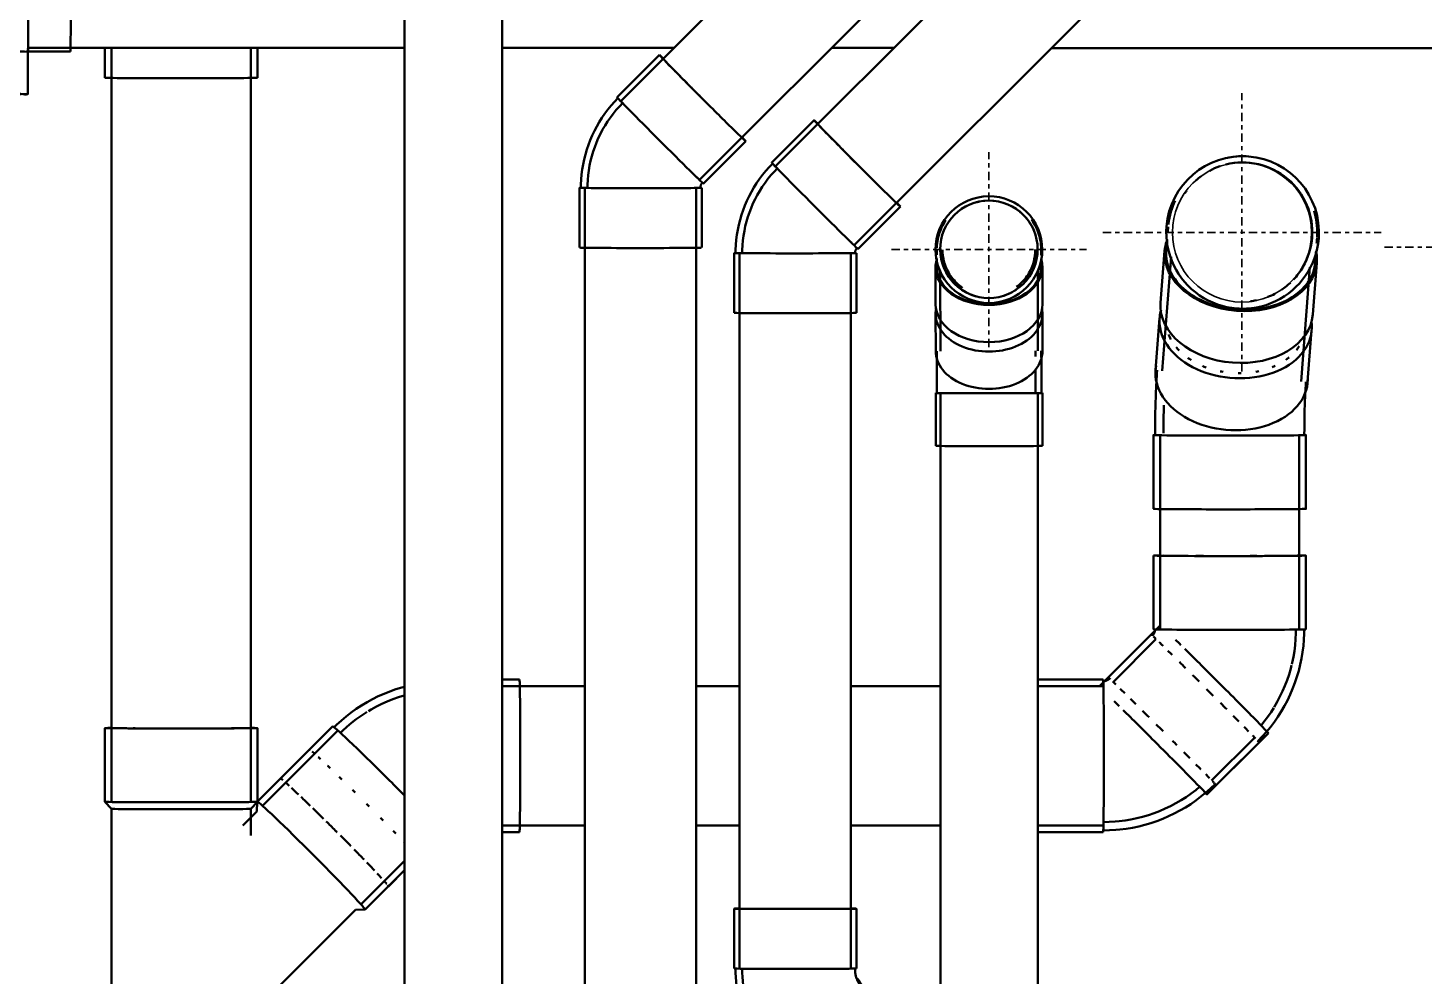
# Model space of a CAD drawing. Header units: millimetres. Extents: x -108050 to 96605, y 58136 to 140997.
# Drawn here: x 23446 to 25452, y 83459 to 84821 of the extents above; entities that cross this region are included whole.
import ezdxf

# ---------------------------------------------------------------- set-up
doc = ezdxf.new("R2010")
doc.units = ezdxf.units.MM
doc.linetypes.add('Center', pattern=[29.999999, 12, -6, 6, -6])
doc.layers.add('P-PIPE', color=3, linetype='Continuous', lineweight=50)
doc.layers.add('P-PIPE-CNTR', color=3, linetype='Center', lineweight=35)

# ---------------------------------------------------------------- blocks, each defined once
blk = doc.blocks.new('DSC_uPVC_Elbow_TienPhong - Standard-2073721-HẦM')
at = {"layer": 'P-PIPE'}
for p, q in [((24575.8, 84688.4), (24515, 84627.6)), ((24639, 84503.6), (24699.8, 84564.4)), ((24461.1, 84497.6), (24461.1, 84411.6)), ((24636.5, 84411.6), (24636.5, 84497.6))]:
    blk.add_line(p, q, dxfattribs=at)
at = {"layer": 'P-PIPE', "flags": 128}
for points in [[(24516.3, 84626.2), (24511.3, 84621), (24506.5, 84615.5), (24501.9, 84609.9), (24497.5, 84604.1), (24493.3, 84598.1), (24489.4, 84592), (24485.8, 84585.7), (24482.4, 84579.2), (24479.3, 84572.7), (24476.4, 84566), (24473.8, 84559.2), (24471.5, 84552.3), (24469.4, 84545.3), (24467.6, 84538.2), (24466.2, 84531.1), (24465, 84523.9), (24464, 84516.7), (24463.4, 84509.4), (24463.1, 84502.2), (24463, 84497.6)], [(24523.1, 84619.4), (24518.4, 84614.5), (24513.8, 84609.3), (24509.4, 84604), (24505.3, 84598.5), (24501.4, 84592.8), (24497.7, 84587), (24494.2, 84581), (24491, 84574.9), (24488, 84568.7), (24485.3, 84562.3), (24482.8, 84555.9), (24480.6, 84549.4), (24478.7, 84542.8), (24477, 84536.1), (24475.6, 84529.3), (24474.5, 84522.5), (24473.6, 84515.7), (24473, 84508.8), (24472.7, 84501.9), (24472.7, 84497.6)], [(24634.6, 84497.6), (24634.6, 84498), (24634.6, 84498.4), (24634.7, 84498.8), (24634.7, 84499.2), (24634.8, 84499.6), (24634.9, 84500), (24635, 84500.4), (24635.1, 84500.8), (24635.3, 84501.2), (24635.4, 84501.6), (24635.6, 84502), (24635.8, 84502.4), (24636, 84502.7), (24636.2, 84503.1), (24636.4, 84503.4), (24636.6, 84503.8), (24636.9, 84504.1), (24637.2, 84504.4), (24637.5, 84504.7), (24637.6, 84504.9)]]:
    blk.add_lwpolyline(points, dxfattribs=at)
at = {"layer": 'P-PIPE'}
for centre, major_axis, ratio, start_param, end_param in [((24637.8, 84626.4), (-62, 62), 0.01, 5.880636, 7.851053), ((24637.4, 84626.8), (-56.6, 56.6), 0.01, 6.280257, 6.803855), ((24637.4, 84626.8), (-56.6, 56.6), 0.01, 0.534829, 0.782469), ((24637.4, 84626.8), (-56.6, 56.6), 0.01, 0.794086, 1.044269), ((24637.4, 84626.8), (-56.6, 56.6), 0.01, 1.054741, 1.306068), ((24637.4, 84626.8), (-56.6, 56.6), 0.01, 1.316115, 1.567868), ((24577, 84565.6), (-62, 62), 0.01, 6.280257, 7.851053), ((24577, 84565.6), (-60.7, 60.7), 0.01, 0.473102, 0.55147), ((24637.8, 84626.4), (-62, 62), 0.01, 1.567868, 3.138664), ((24577, 84565.6), (-62, 62), 0.01, 1.567868, 3.138664), ((24637.8, 84626.4), (-62, 62), 0.01, 3.141593, 3.544248), ((24577, 84565.6), (-60.7, 60.7), 0.01, 2.584265, 2.627685), ((24548.8, 84497.6), (-87.7, 0), 0.005, 6.17507, 7.84484), ((24548.8, 84497.6), (85.8, 0), 0.005, 3.141593, 3.31725), ((24548.8, 84497.6), (-87.7, 0), 0.005, 1.561655, 3.132451), ((24548.8, 84497.6), (85.8, 0), 0.005, 6.089244, 6.274044), ((24548.8, 84497.6), (87.7, 0), 0.005, 0, 0.173569), ((24548.8, 84411.6), (-87.7, 0), 0.005, 6.274044, 7.84484), ((24548.8, 84411.6), (-87.7, 0), 0.005, 1.561655, 3.132451)]:
    blk.add_ellipse(centre, major_axis=major_axis, ratio=ratio, start_param=start_param, end_param=end_param, dxfattribs=at)
blk = doc.blocks.new('DSC_uPVC_Elbow_TienPhong - Standard-2073728-HẦM')
at = {"layer": 'P-PIPE'}
for p, q in [((24461.1, 83555.6), (24461.1, 83469.6)), ((24636.5, 83469.6), (24636.5, 83555.6)), ((24683, 83391.4), (24640.3, 83452.1)), ((24496.9, 83351.2), (24539.6, 83290.5))]:
    blk.add_line(p, q, dxfattribs=at)
at = {"layer": 'P-PIPE', "flags": 128}
for points in [[(24463, 83469.6), (24463.1, 83463.3), (24463.4, 83457.1), (24463.8, 83450.8), (24464.4, 83444.6), (24465.2, 83438.3), (24466.2, 83432.1), (24467.4, 83425.9), (24468.7, 83419.8), (24470.3, 83413.7), (24472, 83407.6), (24473.9, 83401.5), (24476, 83395.6), (24478.2, 83389.6), (24480.7, 83383.7), (24483.4, 83377.9), (24486.3, 83372.2), (24489.4, 83366.5), (24492.7, 83360.9), (24496.3, 83355.5), (24498.4, 83352.3)], [(24472.7, 83469.6), (24472.7, 83463.6), (24473, 83457.6), (24473.4, 83451.6), (24474, 83445.6), (24474.8, 83439.7), (24475.7, 83433.8), (24476.8, 83427.8), (24478.1, 83422), (24479.6, 83416.1), (24481.2, 83410.3), (24483, 83404.6), (24485, 83398.9), (24487.2, 83393.2), (24489.5, 83387.6), (24492.1, 83382.1), (24494.8, 83376.7), (24497.8, 83371.3), (24500.9, 83366), (24504.2, 83360.8), (24506.3, 83357.8)], [(24638.8, 83451), (24638.7, 83451.1), (24638.5, 83451.3), (24638.3, 83451.7), (24638.1, 83452.2), (24637.8, 83452.7), (24637.5, 83453.4), (24637.2, 83454.2), (24636.9, 83455), (24636.6, 83456), (24636.2, 83457), (24635.9, 83458.1), (24635.7, 83459.3), (24635.4, 83460.5), (24635.2, 83461.8), (24635, 83463.1), (24634.8, 83464.5), (24634.7, 83465.9), (24634.6, 83467.3), (24634.6, 83468.7), (24634.6, 83469.6)]]:
    blk.add_lwpolyline(points, dxfattribs=at)
at = {"layer": 'P-PIPE'}
for centre, major_axis, ratio, start_param, end_param in [((24548.8, 83555.6), (87.7, 0), 0.005, 2.731966, 3.141593), ((24548.8, 83555.6), (87.7, 0), 0.005, 3.146586, 5.50278), ((24548.8, 83555.6), (80, 0), 0.005, 3.146586, 3.275003), ((24548.8, 83555.6), (80, 0), 0.005, 3.408385, 3.536803), ((24548.8, 83555.6), (80, 0), 0.005, 3.670185, 3.798602), ((24548.8, 83555.6), (80, 0), 0.005, 5.50278, 5.631198), ((24548.8, 83555.6), (87.7, 0), 0.005, 5.50278, 6.692465), ((24548.8, 83555.6), (80, 0), 0.005, 5.76458, 5.892997), ((24548.8, 83555.6), (80, 0), 0.005, 6.026379, 6.283185), ((24548.8, 83469.6), (87.7, 0), 0.005, 3.146586, 5.50278), ((24548.8, 83469.6), (87.7, 0), 0.005, 5.50278, 6.288178), ((24568.6, 83401.6), (71.7, 50.5), 0.505132, 5.330097, 6.413021), ((24568.6, 83401.6), (70.2, 49.4), 0.505132, 3.759301, 6.346495), ((24568.6, 83401.6), (71.7, 50.5), 0.505132, 2.912827, 5.330097), ((24611.3, 83340.9), (71.7, 50.5), 0.505132, 5.330097, 6.377295), ((24568.6, 83401.6), (70.2, 49.4), 0.505132, 3.026599, 3.759301), ((24611.3, 83340.9), (71.7, 50.5), 0.505132, 3.099088, 5.330097)]:
    blk.add_ellipse(centre, major_axis=major_axis, ratio=ratio, start_param=start_param, end_param=end_param, dxfattribs=at)
blk = doc.blocks.new('DSC_uPVC_Elbow_TienPhong - Standard-2073730-HẦM')
at = {"layer": 'P-PIPE'}
for p, q in [((25063.2, 84063), (25063.2, 83957)), ((25282.4, 83957), (25282.4, 84063)), ((25060.1, 83949.5), (24985.2, 83874.6)), ((25140.2, 83719.6), (25215.1, 83794.5))]:
    blk.add_line(p, q, dxfattribs=at)
at = {"layer": 'P-PIPE', "flags": 128}
for points in [[(25065.6, 83957), (25065.6, 83956.5), (25065.6, 83956), (25065.5, 83955.5), (25065.5, 83954.9), (25065.4, 83954.4), (25065.3, 83953.9), (25065.1, 83953.4), (25065, 83952.9), (25064.8, 83952.4), (25064.6, 83952), (25064.4, 83951.5), (25064.2, 83951), (25063.9, 83950.6), (25063.6, 83950.1), (25063.4, 83949.7), (25063.1, 83949.2), (25062.7, 83948.8), (25062.4, 83948.4), (25062.1, 83948.1), (25061.8, 83947.8)], [(25213.4, 83796.2), (25219.7, 83802.8), (25225.8, 83809.6), (25231.5, 83816.6), (25237, 83823.9), (25242.2, 83831.4), (25247, 83839), (25251.6, 83846.9), (25255.8, 83854.9), (25259.8, 83863.2), (25263.3, 83871.5), (25266.6, 83880), (25269.5, 83888.6), (25272.1, 83897.4), (25274.3, 83906.2), (25276.1, 83915.1), (25277.6, 83924), (25278.8, 83933.1), (25279.5, 83942.1), (25280, 83951.2), (25280, 83957)], [(25262.1, 83906.9), (25262.6, 83908.9), (25264.3, 83917.3), (25265.8, 83925.8), (25266.8, 83934.3), (25267.6, 83942.9), (25268, 83951.5), (25268, 83956.6)], [(25236.8, 83845.3), (25241.1, 83852.7), (25245.1, 83860.3), (25248.8, 83868.1), (25252.2, 83876), (25255.3, 83884.1), (25258.1, 83892.2), (25260.5, 83900.5), (25261.7, 83905.4)], [(25217.9, 83819), (25222.1, 83824), (25227.3, 83830.9), (25232.2, 83838), (25236.2, 83844.4)]]:
    blk.add_lwpolyline(points, dxfattribs=at)
at = {"layer": 'P-PIPE'}
for centre, major_axis, ratio, start_param, end_param in [((25172.8, 84063), (109.6, 0), 0.007, 2.73881, 3.141593), ((25172.8, 84063), (109.6, 0), 0.007, 3.15966, 4.730456), ((25172.8, 84063), (100, 0), 0.007, 3.15966, 3.281577), ((25172.8, 84063), (100, 0), 0.007, 3.421459, 3.543377), ((25172.8, 84063), (100, 0), 0.007, 3.683259, 3.805176), ((25172.8, 84063), (100, 0), 0.007, 3.945058, 4.066976), ((25172.8, 84063), (100, 0), 0.007, 4.206858, 4.328775), ((25172.8, 84063), (100, 0), 0.007, 4.468657, 4.590574), ((25172.8, 84063), (100, 0), 0.007, 4.730456, 4.852374), ((25172.8, 84063), (109.6, 0), 0.007, 4.730456, 6.685319), ((25172.8, 84063), (100, 0), 0.007, 4.974602, 5.114173), ((25172.8, 84063), (100, 0), 0.007, 5.23703, 5.375973), ((25172.8, 84063), (100, 0), 0.007, 5.499624, 5.637772), ((25172.8, 84063), (100, 0), 0.007, 5.777654, 5.899571), ((25172.8, 84063), (100, 0), 0.007, 6.039453, 6.283185), ((25137.6, 83872), (-77.5, 77.5), 0.007827, 6.140234, 6.265461), ((25172.8, 83957), (109.6, 0), 0.007, 3.15966, 4.730456), ((25137.6, 83872), (-77.5, 77.5), 0.007827, 5.878434, 6.003661), ((25137.6, 83872), (-77.5, 77.5), 0.007827, 5.616635, 5.741862), ((25172.8, 83957), (109.6, 0), 0.007, 4.730456, 6.301253), ((25137.6, 83872), (-77.5, 77.5), 0.007827, 5.379251, 5.480063), ((25137.6, 83872), (-77.5, 77.5), 0.007827, 5.093036, 5.218263), ((25137.6, 83872), (-77.5, 77.5), 0.007827, 4.831237, 4.956464), ((25137.6, 83872), (-77.5, 77.5), 0.007827, 4.569437, 4.694664), ((25062.7, 83797.1), (-77.5, 77.5), 0.007827, 5.396065, 5.528272), ((25062.7, 83797.1), (-77.5, 77.5), 0.007827, 4.694664, 5.307639), ((25137.6, 83872), (-77.5, 77.5), 0.007827, 4.307638, 4.432865), ((25137.6, 83872), (-77.5, 77.5), 0.007827, 4.045838, 4.171066), ((25137.6, 83872), (-77.5, 77.5), 0.007827, 3.784039, 3.909266), ((25137.6, 83872), (-77.5, 77.5), 0.007827, 3.52224, 3.647467), ((25137.6, 83872), (-77.5, 77.5), 0.007827, 3.141593, 3.385667), ((25062.7, 83797.1), (-77.5, 77.5), 0.007827, 2.862069, 4.694664)]:
    blk.add_ellipse(centre, major_axis=major_axis, ratio=ratio, start_param=start_param, end_param=end_param, dxfattribs=at)
blk = doc.blocks.new('DSC_uPVC_Elbow_TienPhong - Standard-2073731-HẦM')
at = {"layer": 'P-PIPE'}
for p, q in [((25073.5, 83962.8), (24998.5, 83887.9)), ((24991, 83884.8), (24897.3, 83884.8)), ((25153.5, 83732.9), (25228.5, 83807.8)), ((24897.3, 83665.6), (24991, 83665.6))]:
    blk.add_line(p, q, dxfattribs=at)
at = {"layer": 'P-PIPE', "flags": 128}
for points in [[(24992.4, 83882.5), (24991.9, 83882.4), (24991.3, 83882.4), (24991, 83882.4)], [(25000.2, 83886.2), (24999.8, 83885.8), (24999.4, 83885.5), (24999, 83885.2), (24998.6, 83884.8), (24998.2, 83884.5), (24997.7, 83884.3), (24997.3, 83884), (24996.8, 83883.8), (24996.4, 83883.5), (24995.9, 83883.3), (24995.4, 83883.1), (24994.9, 83883), (24994.4, 83882.8), (24993.9, 83882.7), (24993.4, 83882.6), (24992.9, 83882.5), (24992.4, 83882.5)], [(25013.9, 83681.2), (25022.5, 83682.3), (25031, 83683.7), (25039.4, 83685.5), (25047.7, 83687.6), (25056, 83690), (25064.2, 83692.8), (25072.2, 83695.9), (25080.1, 83699.3), (25087.9, 83703), (25095.5, 83707), (25103, 83711.4), (25110.2, 83716), (25117.3, 83720.9), (25124.2, 83726.1), (25129.7, 83730.6)], [(25015.2, 83669.3), (25024.2, 83670.4), (25033.2, 83671.9), (25042.1, 83673.8), (25050.9, 83676), (25059.6, 83678.6), (25068.2, 83681.5), (25076.7, 83684.8), (25085.1, 83688.4), (25093.3, 83692.3), (25101.3, 83696.5), (25109.2, 83701.1), (25116.9, 83706), (25124.4, 83711.2), (25131.6, 83716.7), (25138.6, 83722.4), (25145.4, 83728.5), (25151.8, 83734.6)], [(24991.5, 83680), (24999.6, 83680.2), (25008.2, 83680.7), (25013.9, 83681.2)], [(24991, 83668), (25000.1, 83668.2), (25009.2, 83668.7), (25015.2, 83669.3)]]:
    blk.add_lwpolyline(points, dxfattribs=at)
at = {"layer": 'P-PIPE'}
for centre, major_axis, ratio, start_param, end_param in [((25151, 83885.3), (-77.5, 77.5), 0.007827, 5.390818, 5.524903), ((25151, 83885.3), (-77.5, 77.5), 0.007827, 4.706075, 5.301286), ((24991, 83775.2), (0, 109.6), 0.01, 4.713459, 6.283185), ((25076, 83810.4), (-77.5, 77.5), 0.007827, 6.015072, 6.140299), ((25076, 83810.4), (-77.5, 77.5), 0.007827, 5.753272, 5.878499), ((25151, 83885.3), (-77.5, 77.5), 0.007827, 3.135278, 4.706075), ((25076, 83810.4), (-77.5, 77.5), 0.007827, 5.491473, 5.6167), ((25076, 83810.4), (-77.5, 77.5), 0.007827, 5.229673, 5.348995), ((25076, 83810.4), (-77.5, 77.5), 0.007827, 4.967874, 5.093101), ((25076, 83810.4), (-77.5, 77.5), 0.007827, 4.706075, 4.831302), ((25076, 83810.4), (-77.5, 77.5), 0.007827, 4.444275, 4.530344), ((25076, 83810.4), (-77.5, 77.5), 0.007827, 4.182476, 4.307703), ((24991, 83775.2), (0, 109.6), 0.01, 3.142662, 4.713459), ((25076, 83810.4), (-77.5, 77.5), 0.007827, 3.920677, 4.045904), ((25076, 83810.4), (-77.5, 77.5), 0.007827, 3.658877, 3.784104), ((25076, 83810.4), (-77.5, 77.5), 0.007827, 3.397078, 3.522305), ((25076, 83810.4), (-77.5, 77.5), 0.007827, 3.135278, 3.374877)]:
    blk.add_ellipse(centre, major_axis=major_axis, ratio=ratio, start_param=start_param, end_param=end_param, dxfattribs=at)
blk = doc.blocks.new('DSC_uPVC_Elbow_TienPhong - Standard-2073732-HẦM')
at = {"layer": 'P-PIPE'}
for p, q in [((24353.6, 84782.3), (24292.8, 84721.5)), ((24416.8, 84597.5), (24477.6, 84658.3)), ((24238.9, 84591.4), (24238.9, 84505.4)), ((24414.3, 84505.4), (24414.3, 84591.4))]:
    blk.add_line(p, q, dxfattribs=at)
at = {"layer": 'P-PIPE', "flags": 128}
for points in [[(24294.1, 84720.1), (24289.1, 84714.9), (24284.3, 84709.4), (24279.7, 84703.8), (24275.3, 84698), (24271.1, 84692), (24267.2, 84685.8), (24263.6, 84679.5), (24260.2, 84673.1), (24257.1, 84666.5), (24254.2, 84659.8), (24251.6, 84653.1), (24249.3, 84646.2), (24247.2, 84639.2), (24245.4, 84632.1), (24244, 84625), (24242.8, 84617.8), (24241.8, 84610.6), (24241.2, 84603.3), (24240.9, 84596.1), (24240.8, 84591.4)], [(24300.9, 84713.3), (24296.2, 84708.3), (24291.6, 84703.2), (24287.2, 84697.8), (24283.1, 84692.3), (24279.2, 84686.7), (24275.5, 84680.9), (24272, 84674.9), (24268.8, 84668.8), (24265.8, 84662.6), (24263.1, 84656.2), (24260.6, 84649.8), (24258.4, 84643.3), (24256.5, 84636.6), (24254.8, 84630), (24253.4, 84623.2), (24252.3, 84616.4), (24251.4, 84609.6), (24250.8, 84602.7), (24250.5, 84595.8), (24250.5, 84591.4)], [(24412.4, 84591.4), (24412.4, 84591.9), (24412.4, 84592.3), (24412.5, 84592.7), (24412.5, 84593.1), (24412.6, 84593.5), (24412.7, 84593.9), (24412.8, 84594.3), (24412.9, 84594.7), (24413.1, 84595.1), (24413.2, 84595.5), (24413.4, 84595.9), (24413.6, 84596.3), (24413.8, 84596.6), (24414, 84597), (24414.2, 84597.3), (24414.4, 84597.7), (24414.7, 84598), (24415, 84598.3), (24415.3, 84598.6), (24415.4, 84598.8)]]:
    blk.add_lwpolyline(points, dxfattribs=at)
at = {"layer": 'P-PIPE'}
for centre, major_axis, ratio, start_param, end_param in [((24415.6, 84720.3), (-62, 62), 0.01, 0, 1.570706), ((24415.6, 84720.3), (-62, 62), 0.01, 5.880595, 6.283095), ((24415.2, 84720.7), (-56.6, 56.6), 0.01, 0, 0.523509), ((24415.2, 84720.7), (-56.6, 56.6), 0.01, 0.535283, 0.785308), ((24415.2, 84720.7), (-56.6, 56.6), 0.01, 0.794366, 1.047108), ((24415.2, 84720.7), (-56.6, 56.6), 0.01, 1.054901, 1.308907), ((24354.8, 84659.5), (-62, 62), 0.01, 0, 1.570706), ((24415.2, 84720.7), (-56.6, 56.6), 0.01, 1.316178, 1.570706), ((24415.6, 84720.3), (-62, 62), 0.01, 1.570706, 3.141503), ((24354.8, 84659.5), (-60.7, 60.7), 0.01, 0.476283, 0.554309), ((24415.6, 84720.3), (-62, 62), 0.01, 3.141593, 3.544186), ((24354.8, 84659.5), (-62, 62), 0.01, 1.570706, 3.141503), ((24354.8, 84659.5), (-60.7, 60.7), 0.01, 2.587104, 2.664971), ((24326.6, 84591.4), (-87.7, 0), 0.007007, 6.177077, 7.846847), ((24326.6, 84591.4), (-85.8, 0), 0.007007, 0, 0.362465), ((24326.6, 84591.4), (-87.7, 0), 0.007007, 1.563662, 3.134458), ((24326.6, 84591.4), (-85.8, 0), 0.007007, 2.764859, 3.134458), ((24326.6, 84591.4), (-87.7, 0), 0.007007, 3.141593, 3.313158), ((24326.6, 84505.4), (-87.7, 0), 0.007007, 6.276051, 7.846847), ((24326.6, 84505.4), (-87.7, 0), 0.007007, 1.563662, 3.134458)]:
    blk.add_ellipse(centre, major_axis=major_axis, ratio=ratio, start_param=start_param, end_param=end_param, dxfattribs=at)
blk = doc.blocks.new('DSC_uPVC_Elbow_TienPhong - Standard-2073733-HẦM')
at = {"layer": 'P-PIPE'}
for p, q in [((24750.4, 84410.2), (24750.5, 84356.7)), ((24903.9, 84357), (24903.8, 84410.5)), ((24750.6, 84296.6), (24750.6, 84220.6)), ((24904, 84220.6), (24904, 84296.6))]:
    blk.add_line(p, q, dxfattribs=at)
at = {"layer": 'P-PIPE', "flags": 128}
for points in [[(24752.2, 84356.7), (24752.2, 84354.2), (24752.2, 84351.7), (24752.2, 84349), (24752.2, 84346.3), (24752.2, 84343.5), (24752.2, 84340.6), (24752.2, 84337.7), (24752.2, 84334.6), (24752.2, 84331.6), (24752.2, 84328.4), (24752.2, 84325.2), (24752.2, 84322), (24752.2, 84318.7), (24752.2, 84315.4), (24752.2, 84312), (24752.2, 84308.7), (24752.2, 84305.3), (24752.2, 84301.9), (24752.2, 84298.4), (24752.2, 84296.6)], [(24893.9, 84356.9), (24893.9, 84354.5), (24893.9, 84351.9), (24893.9, 84349.2)], [(24902.2, 84356.9), (24902.2, 84354.5), (24902.2, 84351.9), (24902.2, 84349.2), (24902.3, 84346.5), (24902.3, 84343.7), (24902.3, 84340.8), (24902.3, 84337.8), (24902.3, 84334.8), (24902.3, 84331.7), (24902.3, 84328.5), (24902.3, 84325.3), (24902.3, 84322.1), (24902.3, 84318.8), (24902.3, 84315.4), (24902.3, 84312.1), (24902.3, 84308.7), (24902.3, 84305.3), (24902.3, 84301.9), (24902.3, 84298.4), (24902.3, 84296.6)], [(24893.9, 84330.1), (24893.9, 84328.5), (24893.9, 84325.3), (24893.9, 84322.1), (24893.9, 84318.8), (24893.9, 84315.4), (24893.9, 84312.1), (24893.9, 84308.7), (24893.9, 84305.3), (24893.9, 84301.9), (24893.9, 84298.4), (24893.9, 84296.6)]]:
    blk.add_lwpolyline(points, dxfattribs=at)
at = {"layer": 'P-PIPE'}
for centre, major_axis, ratio, start_param, end_param in [((24827.1, 84410.4), (76.7, 0.1), 0.709577, 3.014868, 3.139006), ((24827.1, 84410.4), (76.7, 0.1), 0.709577, 3.139006, 6.280599), ((24827.1, 84410.4), (76.7, 0.1), 0.709577, 6.280599, 6.410413), ((24827.2, 84356.8), (76.7, 0.1), 0.709577, 3.139006, 6.280599), ((24827.3, 84296.6), (76.7, 0), 0.007, 2.9742, 3.13977), ((24827.3, 84296.6), (-76.7, 0), 0.007, 0, 3.13977), ((24827.3, 84296.6), (75, 0), 0.007, 3.141593, 3.33612), ((24827.3, 84296.6), (75, 0), 0.007, 6.085013, 6.281363), ((24827.3, 84296.6), (76.7, 0), 0.007, 0, 0.169036), ((24827.3, 84220.6), (-76.7, 0), 0.007, 0, 3.13977)]:
    blk.add_ellipse(centre, major_axis=major_axis, ratio=ratio, start_param=start_param, end_param=end_param, dxfattribs=at)
blk = doc.blocks.new('DSC_uPVC_Elbow_TienPhong - Standard-V156-HẦM')
at = {"layer": 'P-PIPE'}
for p, q in [((24750.3, 84477.4), (24750.4, 84423.9)), ((24903.8, 84424.1), (24903.7, 84477.7))]:
    blk.add_line(p, q, dxfattribs=at)
at = {"layer": 'P-PIPE', "flags": 128}
for points in [[(24752, 84505.3), (24752.1, 84508.3), (24752.4, 84511.3), (24752.9, 84514.3), (24753.4, 84517.2), (24754, 84520.2), (24754.8, 84523.1), (24755.7, 84525.9), (24756.7, 84528.8), (24757.8, 84531.5), (24759, 84534.3), (24760.3, 84537), (24761.8, 84539.6), (24763.3, 84542.2), (24764.9, 84544.7)], [(24888.3, 84545.6), (24890, 84543.1), (24891.6, 84540.6), (24893, 84537.9), (24894.4, 84535.3), (24895.7, 84532.5), (24896.8, 84529.8), (24897.9, 84527), (24898.8, 84524.1), (24899.6, 84521.2), (24900.3, 84518.3), (24900.9, 84515.3), (24901.3, 84512.4), (24901.6, 84509.4), (24901.9, 84506.4), (24902, 84503.4)], [(24751.9, 84494.8), (24751.9, 84496.1), (24751.9, 84497.4), (24751.9, 84498.4), (24751.9, 84499.4), (24751.9, 84500.2), (24751.9, 84500.9), (24751.9, 84501.5), (24751.9, 84501.9), (24751.9, 84502.2), (24751.9, 84502.3)], [(24760.3, 84502.3), (24760.4, 84499.7), (24760.5, 84497), (24760.8, 84494.4), (24761.2, 84491.7), (24761.6, 84489.1), (24762.2, 84486.5), (24762.9, 84483.9), (24763.7, 84481.4), (24764.6, 84478.9), (24765.6, 84476.4), (24766.7, 84474), (24767.9, 84471.6), (24769.2, 84469.2), (24770.5, 84466.9), (24772, 84464.7), (24773.6, 84462.6), (24775.2, 84460.5), (24776.9, 84458.4), (24778.7, 84456.4), (24780.6, 84454.6), (24782.5, 84452.7), (24784.6, 84451), (24786.7, 84449.4), (24788.8, 84447.8)], [(24866.8, 84449.1), (24868.9, 84450.7), (24871, 84452.4), (24872.9, 84454.2), (24874.8, 84456.1), (24876.7, 84458.1), (24878.4, 84460.1), (24880, 84462.2), (24881.6, 84464.3), (24883.1, 84466.5), (24884.5, 84468.8), (24885.8, 84471.1), (24887, 84473.5), (24888.1, 84475.9), (24889.1, 84478.4), (24890, 84480.9), (24890.8, 84483.5), (24891.5, 84486), (24892.1, 84488.6), (24892.6, 84491.2), (24893, 84493.9), (24893.3, 84496.5), (24893.5, 84499.2), (24893.6, 84501.9), (24893.6, 84502.6)], [(24902, 84502.5), (24902, 84502.3), (24902, 84502), (24902, 84501.5), (24902, 84500.9), (24902, 84500.1), (24902, 84499.3), (24902, 84498.2), (24902, 84497.1), (24902, 84495.8), (24902, 84494.4)], [(24752, 84477.4), (24752, 84479.8), (24752, 84482), (24752, 84484.2), (24751.9, 84486.3), (24751.9, 84488.2), (24751.9, 84489.6)], [(24902, 84489.5), (24902, 84487.6), (24902, 84485.6), (24902, 84483.5), (24902, 84481.3), (24902, 84479), (24902, 84477.7)]]:
    blk.add_lwpolyline(points, dxfattribs=at)
at = {"layer": 'P-PIPE'}
for centre, radius, start, end in [((24826.9, 84502.5), 76.7, 0.1044, 180.1044), ((24826.9, 84503), 70, 0.1044, 180.1044), ((24826.9, 84502.5), 76.7, 180.1044, 0.1044), ((24826.9, 84503), 70, 180.1044, 0.1044)]:
    blk.add_arc(centre, radius, start, end, dxfattribs=at)
for centre, major_axis, start_param, end_param in [((24827, 84477.5), (76.7, 0.1), 2.963654, 3.141593), ((24827, 84477.5), (76.7, 0.1), 0, 0.177939), ((24827, 84477.5), (76.7, 0.1), 3.141593, 6.283185), ((24827, 84477.5), (75, 0.1), 3.141484, 4.712389), ((24827, 84477.5), (75, 0.1), 4.712389, 6.283294), ((24827.1, 84424), (76.7, 0.1), 3.141593, 6.283185)]:
    blk.add_ellipse(centre, major_axis=major_axis, ratio=0.709577, start_param=start_param, end_param=end_param, dxfattribs=at)
blk = doc.blocks.new('DSC_uPVC_Elbow_TienPhong - Standard-2073751-HẦM')
at = {"layer": 'P-PIPE'}
for p, q in [((23507.6, 84907.7), (23446.6, 84907.7)), ((23325.7, 84786.8), (23325.7, 84725.8)), ((23446.3, 84725.8), (23446.3, 84786.8)), ((23446.6, 84787.1), (23507.6, 84787.1))]:
    blk.add_line(p, q, dxfattribs=at)
at = {"layer": 'P-PIPE', "flags": 128}
for points in [[(23446.6, 84906.4), (23441.8, 84906.3), (23437, 84906), (23432.3, 84905.5), (23427.5, 84904.8), (23422.8, 84904), (23418.2, 84902.9), (23413.5, 84901.7), (23409, 84900.3), (23404.5, 84898.7), (23400, 84896.9), (23395.7, 84895), (23391.4, 84892.9), (23387.2, 84890.6), (23383.1, 84888.1), (23379.1, 84885.5), (23375.2, 84882.7), (23371.4, 84879.8), (23367.7, 84876.7), (23364.2, 84873.5), (23360.8, 84870.1), (23357.5, 84866.6), (23354.4, 84863), (23351.4, 84859.2), (23348.6, 84855.4), (23345.9, 84851.4), (23343.4, 84847.3), (23341.1, 84843.1), (23340.6, 84842.2)], [(23446.6, 84899.7), (23442.1, 84899.7), (23437.6, 84899.4), (23433.1, 84898.9), (23428.6, 84898.3), (23424.2, 84897.5), (23419.7, 84896.5), (23415.4, 84895.3), (23411.1, 84894), (23406.8, 84892.5), (23402.6, 84890.8), (23398.5, 84889), (23394.4, 84887), (23390.5, 84884.8), (23386.6, 84882.5), (23382.8, 84880), (23379.1, 84877.4), (23375.6, 84874.6), (23372.1, 84871.7), (23368.8, 84868.7), (23365.5, 84865.5), (23362.5, 84862.2), (23359.5, 84858.8), (23356.7, 84855.2), (23354, 84851.6), (23351.5, 84847.8), (23349.2, 84844), (23346.9, 84840), (23346.5, 84839.1)], [(23340.6, 84842.2), (23338.5, 84837.9), (23336.5, 84833.6), (23334.7, 84829.1), (23333.1, 84824.6), (23331.7, 84820), (23330.5, 84815.4), (23329.4, 84810.7), (23328.5, 84806), (23327.9, 84801.3), (23327.4, 84796.5), (23327.1, 84791.8), (23327, 84787), (23327, 84786.8)], [(23346.5, 84839.1), (23344.5, 84835.1), (23342.6, 84831), (23340.9, 84826.8), (23339.4, 84822.5), (23338.1, 84818.2), (23336.9, 84813.8), (23335.9, 84809.4), (23335.1, 84805), (23334.4, 84800.5), (23334, 84796), (23333.7, 84791.5), (23333.6, 84787), (23333.6, 84786.8)], [(23444.9, 84786.8), (23444.9, 84786.8), (23444.9, 84786.9), (23444.9, 84787), (23444.9, 84787), (23445, 84787.1), (23445, 84787.1), (23445, 84787.2), (23445, 84787.3), (23445, 84787.3), (23445.1, 84787.4), (23445.1, 84787.5), (23445.1, 84787.5), (23445.1, 84787.5)], [(23445.1, 84787.5), (23445.1, 84787.6), (23445.2, 84787.6), (23445.2, 84787.7), (23445.3, 84787.7), (23445.3, 84787.8), (23445.3, 84787.9), (23445.4, 84787.9), (23445.4, 84787.9), (23445.5, 84788), (23445.5, 84788), (23445.6, 84788.1), (23445.6, 84788.1), (23445.7, 84788.2), (23445.8, 84788.2), (23445.8, 84788.2), (23445.9, 84788.3), (23445.9, 84788.3), (23446, 84788.3), (23446.1, 84788.3), (23446.1, 84788.3), (23446.2, 84788.4), (23446.2, 84788.4), (23446.3, 84788.4), (23446.4, 84788.4), (23446.4, 84788.4), (23446.5, 84788.4), (23446.6, 84788.4), (23446.6, 84788.4)]]:
    blk.add_lwpolyline(points, dxfattribs=at)
at = {"layer": 'P-PIPE'}
for centre, major_axis, ratio, start_param, end_param in [((23446.6, 84847.4), (0, 60.3), 0.00523, 4.722389, 6.450094), ((23446.6, 84847.4), (0, 59), 0.00523, 5.94412, 6.283185), ((23507.6, 84847.4), (0, 60.3), 0.00523, 4.722389, 6.293185), ((23446.6, 84847.4), (0, 60.3), 0.00523, 3.151593, 4.722389), ((23507.6, 84847.4), (0, 60.3), 0.00523, 3.151593, 4.722389), ((23386, 84786.8), (60.3, 0), 0.01, 1.565565, 3.136361), ((23386, 84786.8), (60.3, 0), 0.01, 6.277954, 7.84875), ((23446.6, 84847.4), (0, 60.3), 0.00523, 2.751559, 2.819025), ((23446.6, 84847.4), (0, 60.3), 0.00523, 2.969235, 3.141593), ((23446.6, 84847.4), (0, 59), 0.00523, 3.151593, 3.500659), ((23386, 84725.8), (60.3, 0), 0.01, 1.565565, 3.136361), ((23386, 84725.8), (60.3, 0), 0.01, 3.141593, 3.546881), ((23386, 84725.8), (55, 0), 0.01, 2.746263, 2.874562), ((23386, 84725.8), (55, 0), 0.01, 2.484464, 2.612763), ((23386, 84725.8), (55, 0), 0.01, 2.094876, 2.327422), ((23386, 84725.8), (55, 0), 0.01, 1.832841, 2.089164), ((23386, 84725.8), (55, 0), 0.01, 1.570853, 1.827364), ((23386, 84725.8), (55, 0), 0.01, 1.308877, 1.565565), ((23386, 84725.8), (60.3, 0), 0.01, 5.878152, 7.84875), ((23386, 84725.8), (55, 0), 0.01, 1.046887, 1.303766), ((23386, 84725.8), (55, 0), 0.01, 0.784849, 1.041966), ((23386, 84725.8), (55, 0), 0.01, 0.651868, 0.780167), ((23386, 84725.8), (55, 0), 0.01, 0.390069, 0.518368), ((23386, 84725.8), (55, 0), 0.01, 0, 0.256568)]:
    blk.add_ellipse(centre, major_axis=major_axis, ratio=ratio, start_param=start_param, end_param=end_param, dxfattribs=at)
blk = doc.blocks.new('DSC_uPVC_Elbow_TienPhong - Standard-2073761-HẦM')
at = {"layer": 'P-PIPE'}
for p, q in [((24152.6, 83884.8), (24127.5, 83884.8)), ((23884.1, 83817.5), (23809.2, 83742.5)), ((24127.5, 83665.6), (24152.6, 83665.6)), ((23964.2, 83587.6), (23987.5, 83610.9))]:
    blk.add_line(p, q, dxfattribs=at)
at = {"layer": 'P-PIPE', "flags": 128}
for points in [[(23987.5, 83874.5), (23983.8, 83873.5), (23975.1, 83870.8), (23966.5, 83867.8), (23958, 83864.4), (23949.7, 83860.7), (23941.6, 83856.7), (23933.6, 83852.3), (23925.8, 83847.7), (23918.2, 83842.7), (23910.8, 83837.4), (23903.6, 83831.8), (23896.7, 83826), (23889.9, 83819.8), (23885.8, 83815.8)], [(23987.1, 83862), (23978.8, 83859.4), (23970.7, 83856.6), (23962.7, 83853.4), (23954.9, 83849.9), (23947.1, 83846), (23939.6, 83841.9), (23935.5, 83839.5)], [(23933.4, 83838.2), (23932.2, 83837.5), (23925, 83832.8), (23918, 83827.8), (23911.2, 83822.5), (23904.6, 83816.9), (23898.2, 83811.1), (23895.3, 83808.3)]]:
    blk.add_lwpolyline(points, dxfattribs=at)
at = {"layer": 'P-PIPE'}
for centre, major_axis, ratio, start_param, end_param in [((24152.6, 83775.2), (0, 109.6), 0.01, 4.740363, 6.311159), ((23961.6, 83740), (-77.5, 77.5), 0.026848, 4.725099, 6.295895), ((24152.6, 83775.2), (0, 109.6), 0.01, 3.141593, 4.740363), ((23886.7, 83665.1), (-77.5, 77.5), 0.026848, 0, 0.01271), ((23886.7, 83665.1), (-77.5, 77.5), 0.026848, 6.007932, 6.169388), ((23886.7, 83665.1), (-77.5, 77.5), 0.026848, 5.732567, 5.889886), ((23961.6, 83740), (-77.5, 77.5), 0.026848, 4.395347, 4.725099), ((23886.7, 83665.1), (-77.5, 77.5), 0.026848, 5.468002, 5.655412), ((23886.7, 83665.1), (-77.5, 77.5), 0.026848, 5.204401, 5.40413), ((23886.7, 83665.1), (-77.5, 77.5), 0.026848, 4.941173, 5.149597), ((23886.7, 83665.1), (-77.5, 77.5), 0.026848, 4.725099, 4.891318), ((23886.7, 83665.1), (-77.5, 77.5), 0.026848, 4.688837, 4.725099), ((23886.7, 83665.1), (-77.5, 77.5), 0.026848, 4.42714, 4.629053), ((23886.7, 83665.1), (-77.5, 77.5), 0.026848, 4.157949, 4.362833), ((23886.7, 83665.1), (-77.5, 77.5), 0.026848, 3.906266, 4.092961), ((23886.7, 83665.1), (-77.5, 77.5), 0.026848, 3.677901, 3.819985), ((23886.7, 83665.1), (-77.5, 77.5), 0.026848, 3.416102, 3.544668), ((23886.7, 83665.1), (-77.5, 77.5), 0.026848, 3.154303, 3.335004)]:
    blk.add_ellipse(centre, major_axis=major_axis, ratio=ratio, start_param=start_param, end_param=end_param, dxfattribs=at)
blk = doc.blocks.new('DSC_uPVC_Elbow_TienPhong - Standard-2073762-HẦM')
at = {"layer": 'P-PIPE'}
for p, q in [((25072.1, 84404), (25066.3, 84329.4)), ((25284.8, 84312.4), (25290.6, 84387)), ((25063.2, 84236.1), (25063.2, 84130.1)), ((25282.4, 84130.1), (25282.4, 84236.1))]:
    blk.add_line(p, q, dxfattribs=at)
at = {"layer": 'P-PIPE', "flags": 128}
for points in [[(25068.7, 84329.2), (25068.4, 84325.1), (25068.1, 84320.9), (25067.8, 84316.6), (25067.6, 84312.3), (25067.3, 84307.8), (25067.1, 84303.3), (25066.9, 84298.7), (25066.7, 84294), (25066.5, 84289.3), (25066.4, 84284.5), (25066.2, 84279.6), (25066.1, 84274.6), (25066, 84269.7), (25065.9, 84264.6), (25065.8, 84259.6), (25065.7, 84254.5), (25065.7, 84249.4), (25065.7, 84244.2), (25065.6, 84239.1), (25065.6, 84236.1)], [(25282.4, 84312.6), (25282.2, 84309.7), (25282, 84306.8), (25281.8, 84303.6), (25281.6, 84300.3), (25281.4, 84296.8), (25281.3, 84293.2), (25281.1, 84289.5), (25280.9, 84285.7), (25280.8, 84281.8), (25280.7, 84277.7), (25280.5, 84273.6), (25280.4, 84269.4), (25280.3, 84265.2), (25280.3, 84260.8), (25280.2, 84256.5), (25280.1, 84252.1), (25280.1, 84247.6), (25280.1, 84243.2), (25280, 84238.7), (25280, 84236.1)], [(25078.2, 84279.2), (25078.1, 84274.4), (25078, 84269.4), (25077.9, 84264.4), (25077.8, 84259.4), (25077.7, 84254.3), (25077.7, 84249.3), (25077.7, 84244.2), (25077.6, 84239)]]:
    blk.add_lwpolyline(points, dxfattribs=at)
at = {"layer": 'P-PIPE'}
for centre, major_axis, ratio, start_param, end_param in [((25181.4, 84395.5), (-109.3, 8.5), 0.708513, 6.13159, 6.393389), ((25181.4, 84395.5), (-109.3, 8.5), 0.708513, 3.251797, 3.303009), ((25181.4, 84395.5), (-109.3, 8.5), 0.708513, 0.110204, 3.251797), ((25181.3, 84395.9), (-99.7, 7.8), 0.708513, 0.327129, 0.433621), ((25181.3, 84395.9), (-99.7, 7.8), 0.708513, 0.597947, 0.683037), ((25181.3, 84395.9), (-99.7, 7.8), 0.708513, 2.69099, 2.779289), ((25181.3, 84395.9), (-99.7, 7.8), 0.708513, 2.943614, 2.989997), ((25181.3, 84395.9), (-99.7, 7.8), 0.708513, 0.867434, 0.93428), ((25181.3, 84395.9), (-99.7, 7.8), 0.708513, 2.437126, 2.506593), ((25175.6, 84320.9), (-109.3, 8.5), 0.708513, 6.203818, 6.393389), ((25175.6, 84320.9), (-109.3, 8.5), 0.708513, 0.110204, 3.251797), ((25181.3, 84395.9), (-99.7, 7.8), 0.708513, 1.129388, 1.188071), ((25181.3, 84395.9), (-99.7, 7.8), 0.708513, 1.400445, 1.444955), ((25181.3, 84395.9), (-99.7, 7.8), 0.708513, 1.663327, 1.705268), ((25181.3, 84395.9), (-99.7, 7.8), 0.708513, 1.923639, 1.969109), ((25181.3, 84395.9), (-99.7, 7.8), 0.708513, 2.181482, 2.231299), ((25172.8, 84236.1), (109.6, 0), 0.007, 2.957487, 3.219286), ((25172.8, 84236.1), (109.6, 0), 0.007, 3.219286, 6.360879), ((25172.8, 84236.1), (107.2, 0), 0.007, 3.136613, 3.467307), ((25172.8, 84236.1), (107.2, 0), 0.007, 5.947511, 6.278205), ((25172.8, 84236.1), (109.6, 0), 0.007, 0.077694, 0.169151), ((25172.8, 84130.1), (109.6, 0), 0.007, 3.141593, 3.219286), ((25172.8, 84130.1), (109.6, 0), 0.007, 3.219286, 6.360879)]:
    blk.add_ellipse(centre, major_axis=major_axis, ratio=ratio, start_param=start_param, end_param=end_param, dxfattribs=at)
blk = doc.blocks.new('DSC_uPVC_Elbow_TienPhong - Standard-V176-HẦM')
at = {"layer": 'P-PIPE'}
for p, q in [((25079.4, 84500.7), (25073.6, 84426.1)), ((25292.2, 84409.1), (25298, 84483.7))]:
    blk.add_line(p, q, dxfattribs=at)
at = {"layer": 'P-PIPE', "flags": 128}
for points in [[(25084.8, 84538.4), (25085, 84539.8), (25085.6, 84544.1), (25086.3, 84548.3), (25087.3, 84552.5), (25088.4, 84556.6), (25089.6, 84560.7), (25091, 84564.8), (25092.6, 84568.7), (25094.4, 84572.7)], [(25294.1, 84558.2), (25295.2, 84554.1), (25296.2, 84549.9), (25297, 84545.7), (25297.7, 84541.5), (25298.2, 84537.2), (25298.5, 84532.9), (25298.6, 84528.6), (25298.6, 84524.3), (25298.4, 84520.1)], [(25083.9, 84526.8), (25084, 84528.5), (25084.1, 84530.1), (25084.2, 84531.4), (25084.3, 84532.6), (25084.4, 84533.5), (25084.5, 84534.3), (25084.5, 84534.9), (25084.6, 84535.3), (25084.6, 84535.5)], [(25298.3, 84518.8), (25298.3, 84518.5), (25298.3, 84518), (25298.2, 84517.4), (25298.1, 84516.5), (25298.1, 84515.5), (25298, 84514.2), (25297.8, 84512.8), (25297.7, 84511.2)], [(25081.8, 84500.5), (25082.1, 84503.8), (25082.3, 84507), (25082.6, 84510.1), (25082.8, 84512.9), (25083, 84515.7), (25083.2, 84517.3)], [(25296.9, 84500.5), (25296.7, 84497.9), (25296.5, 84495.1), (25296.2, 84492.2), (25296, 84489.1), (25295.7, 84485.8), (25295.6, 84483.9)]]:
    blk.add_lwpolyline(points, dxfattribs=at)
at = {"layer": 'P-PIPE'}
for centre, radius, start, end in [((25191.4, 84527.2), 109.6, 355.5473, 175.5473), ((25191.5, 84527.8), 100, 109.2459, 118.2199), ((25191.5, 84527.8), 100, 355.5473, 104.1384), ((25191.4, 84527.2), 109.6, 85.5473, 100.5473), ((25191.5, 84527.8), 100, 126.4806, 132.2721), ((25191.5, 84527.8), 100, 143.6323, 146.3595), ((25191.4, 84527.2), 109.6, 175.5473, 355.5473), ((25191.5, 84527.8), 100, 329.9698, 355.5473), ((25191.5, 84527.8), 100, 316.8918, 329.6349), ((25191.5, 84527.8), 100, 291.2782, 297.358), ((25191.5, 84527.8), 100, 304.0435, 313.206), ((25191.4, 84527.2), 109.6, 265.5473, 280.5473), ((25191.5, 84527.8), 100, 276.4124, 281.4395)]:
    blk.add_arc(centre, radius, start, end, dxfattribs=at)
for centre, major_axis, start_param, end_param in [((25188.7, 84492.2), (-109.3, 8.5), 0, 3.141564), ((25188.7, 84492.2), (-106.9, 8.3), 6.217068, 7.853953), ((25188.7, 84492.2), (-109.3, 8.5), 6.09861, 6.283157), ((25188.7, 84492.2), (-106.9, 8.3), 1.570768, 3.207789), ((25188.7, 84492.2), (-109.3, 8.5), 3.141593, 3.3262), ((25182.9, 84417.6), (-109.3, 8.5), 0, 3.141564)]:
    blk.add_ellipse(centre, major_axis=major_axis, ratio=0.708513, start_param=start_param, end_param=end_param, dxfattribs=at)

msp = doc.modelspace()

# ---------------------------------------------------------------- linework, layer by layer
at = {"layer": 'P-PIPE'}
for p, q in [((25661.8, 85763.5), (24520.4, 84622.2)), ((25334.4, 85752.2), (24298.2, 84716)), ((24633.6, 84509), (25774.9, 85650.4)), ((24411.4, 84602.9), (25447.6, 85639.1)), ((23987.5, 85058.9), (23987.5, 82577)), ((24127.5, 82577), (24127.5, 85058.9)), ((23446.6, 84792.4), (23987.5, 84792.3)), ((23557, 84792.4), (23557, 84749.4)), ((23566.6, 84792.4), (23566.6, 83709.1)), ((23766.6, 83709.1), (23766.6, 84792.5)), ((23776.2, 84749.4), (23776.2, 84792.5)), ((24127.5, 84792.3), (24374.5, 84792.3)), ((24600.7, 84792.3), (24690.5, 84792.3)), ((24916.8, 84792.2), (26173.1, 84792.1)), ((24246.6, 84591.4), (24246.6, 83178.2)), ((24406.6, 83178.2), (24406.6, 84591.4)), ((24468.8, 84497.6), (24468.8, 83469.6)), ((24628.8, 83469.6), (24628.8, 84497.6)), ((25088.6, 84492.1), (25075.9, 84328.6)), ((24757, 84472.6), (24757.2, 84356.7)), ((24897.2, 84356.9), (24897, 84472.9)), ((25275.3, 84313.1), (25288.1, 84477.5)), ((24757.3, 84296.6), (24757.3, 82798.6)), ((24897.3, 82798.6), (24897.3, 84296.6)), ((25072.8, 84236.1), (25072.8, 83957)), ((25272.8, 83957), (25272.8, 84236.1)), ((25066.9, 83942.7), (25005.3, 83881.1)), ((24246.6, 83875.2), (24127.5, 83875.2)), ((24468.8, 83875.2), (24406.6, 83875.2)), ((24757.3, 83875.2), (24628.8, 83875.2)), ((24991, 83875.2), (24897.3, 83875.2)), ((23557, 83815.1), (23557, 83709.1)), ((23776.2, 83709.1), (23776.2, 83815.1)), ((23890.9, 83810.7), (23782.6, 83702.4)), ((25146.7, 83739.7), (25208.3, 83801.3)), ((23850.7, 83784.1), (23775.8, 83709.2)), ((23557, 83709.1), (23566.6, 83699)), ((23566.6, 83699), (23566.6, 83395)), ((23766.6, 83699), (23776.2, 83709.1)), ((23766.6, 83660.6), (23766.6, 83699)), ((23775.8, 83709.1), (23775.4, 83695.2)), ((23775.5, 83695.3), (23755.3, 83675.1)), ((24127.5, 83675.2), (24246.6, 83675.2)), ((24406.6, 83675.2), (24468.8, 83675.2)), ((24628.8, 83675.2), (24757.3, 83675.2)), ((24897.3, 83675.2), (24991, 83675.2)), ((23924, 83561), (23987.5, 83624.5)), ((23930.8, 83554.2), (23987.5, 83610.9)), ((23755.4, 83392.4), (23916.9, 83553.9)), ((23916.8, 83553.8), (23930.7, 83554.2))]:
    msp.add_line(p, q, dxfattribs=at)
at = {"layer": 'P-PIPE', "lineweight": 35}
for centre, radius, start, end in [((25190.5, 84527.2), 100, 0, 180), ((24826.9, 84502.5), 70, 51.9725, 128.0178), ((24826.9, 84502.5), 70, 129.0488, 153.5033), ((24826.9, 84502.5), 70, 26.5496, 50.9744), ((24826.9, 84502.5), 70, 155.6011, 179.8645), ((24826.9, 84502.5), 70, 0.2162, 24.3571), ((25190.5, 84527.2), 100, 180, 0), ((24826.9, 84502.5), 70, 180.5174, 202.2373), ((24826.9, 84502.5), 70, 337.7669, 359.2135), ((24826.9, 84502.5), 70, 207.8542, 227.906), ((24826.9, 84502.5), 70, 312.1626, 332.2151), ((24826.9, 84502.5), 70, 235.6473, 254.927), ((24826.9, 84502.5), 70, 285.2969, 304.4066), ((24826.9, 84502.5), 70, 262.557, 277.4422)]:
    msp.add_arc(centre, radius, start, end, dxfattribs=at)
at = {"layer": 'P-PIPE'}
for centre, major_axis, ratio, start_param, end_param in [((23666.6, 84749.4), (109.6, 0), 0.004991, 3.125255, 4.696052), ((23666.6, 84749.4), (-109.6, 0), 0.004991, 1.554459, 3.125255), ((23666.6, 83815.1), (109.6, 0), 0.004991, 2.7362, 4.755337), ((23666.6, 83815.1), (100, 0), 0.004991, 3.141593, 3.294086), ((23666.6, 83815.1), (100, 0), 0.004991, 3.44634, 3.555885), ((23666.6, 83815.1), (100, 0), 0.004991, 3.708139, 3.817684), ((23666.6, 83815.1), (100, 0), 0.004991, 3.948275, 4.079484), ((23666.6, 83815.1), (100, 0), 0.004991, 4.210075, 4.341283), ((23666.6, 83815.1), (100, 0), 0.004991, 4.471874, 4.493537), ((23666.6, 83815.1), (109.6, 0), 0.004991, 4.755337, 6.686589), ((23666.6, 83815.1), (100, 0), 0.004991, 5.017136, 5.126681), ((23666.6, 83815.1), (100, 0), 0.004991, 5.257272, 5.388481), ((23666.6, 83815.1), (100, 0), 0.004991, 5.519072, 5.65028), ((23666.6, 83815.1), (100, 0), 0.004991, 5.766432, 5.91208), ((23666.6, 83815.1), (100, 0), 0.004991, 6.064333, 6.283185), ((23928.2, 83706.6), (-77.5, 77.5), 0.026848, 6.148291, 6.283185), ((23928.2, 83706.6), (-77.5, 77.5), 0.026848, 5.901379, 5.987494), ((23928.2, 83706.6), (-77.5, 77.5), 0.026848, 5.652993, 5.725695), ((23928.2, 83706.6), (-77.5, 77.5), 0.026848, 5.40222, 5.463895), ((23928.2, 83706.6), (-77.5, 77.5), 0.026848, 5.148309, 5.202096), ((23928.2, 83706.6), (-77.5, 77.5), 0.026848, 4.890722, 4.940297), ((23666.6, 83709.1), (109.6, 0), 0.004991, 3.18454, 4.755337), ((23666.6, 83699), (100, 0), 0.004991, 3.18454, 6.326133), ((23666.6, 83709.1), (109.6, 0), 0.004991, 4.755337, 6.283185), ((23853.3, 83631.7), (-77.5, 77.5), 0.026848, 4.678497, 6.249293), ((23928.2, 83706.6), (-77.5, 77.5), 0.026848, 4.629172, 4.678497), ((23928.2, 83706.6), (-77.5, 77.5), 0.026848, 4.363641, 4.416698), ((23928.2, 83706.6), (-77.5, 77.5), 0.026848, 4.094386, 4.154898), ((23928.2, 83706.6), (-77.5, 77.5), 0.026848, 3.864228, 3.893099), ((23853.3, 83631.7), (-77.5, 77.5), 0.026848, 3.107701, 4.678497)]:
    msp.add_ellipse(centre, major_axis=major_axis, ratio=ratio, start_param=start_param, end_param=end_param, dxfattribs=at)
at = {"layer": 'P-PIPE-CNTR'}
for p, q in [((25190.5, 84327.2), (25190.5, 84727.2)), ((24826.9, 84362.5), (24826.9, 84642.5)), ((24990.5, 84527.2), (25390.5, 84527.2)), ((25191.4, 84527.2), (25190.5, 84527.2)), ((24686.9, 84502.5), (24966.9, 84502.5)), ((25395, 84505.9), (25715, 84505.9))]:
    msp.add_line(p, q, dxfattribs=at)

# ---------------------------------------------------------------- block references
at = {"layer": 'P-PIPE'}
for name in ['DSC_uPVC_Elbow_TienPhong - Standard-2073751-HẦM', 'DSC_uPVC_Elbow_TienPhong - Standard-2073732-HẦM', 'DSC_uPVC_Elbow_TienPhong - Standard-2073721-HẦM', 'DSC_uPVC_Elbow_TienPhong - Standard-V176-HẦM', 'DSC_uPVC_Elbow_TienPhong - Standard-V156-HẦM', 'DSC_uPVC_Elbow_TienPhong - Standard-2073733-HẦM', 'DSC_uPVC_Elbow_TienPhong - Standard-2073762-HẦM', 'DSC_uPVC_Elbow_TienPhong - Standard-2073730-HẦM', 'DSC_uPVC_Elbow_TienPhong - Standard-2073731-HẦM', 'DSC_uPVC_Elbow_TienPhong - Standard-2073761-HẦM', 'DSC_uPVC_Elbow_TienPhong - Standard-2073728-HẦM']:
    msp.add_blockref(name, (0, 0), dxfattribs=at)

doc.saveas('drawing.dxf')
